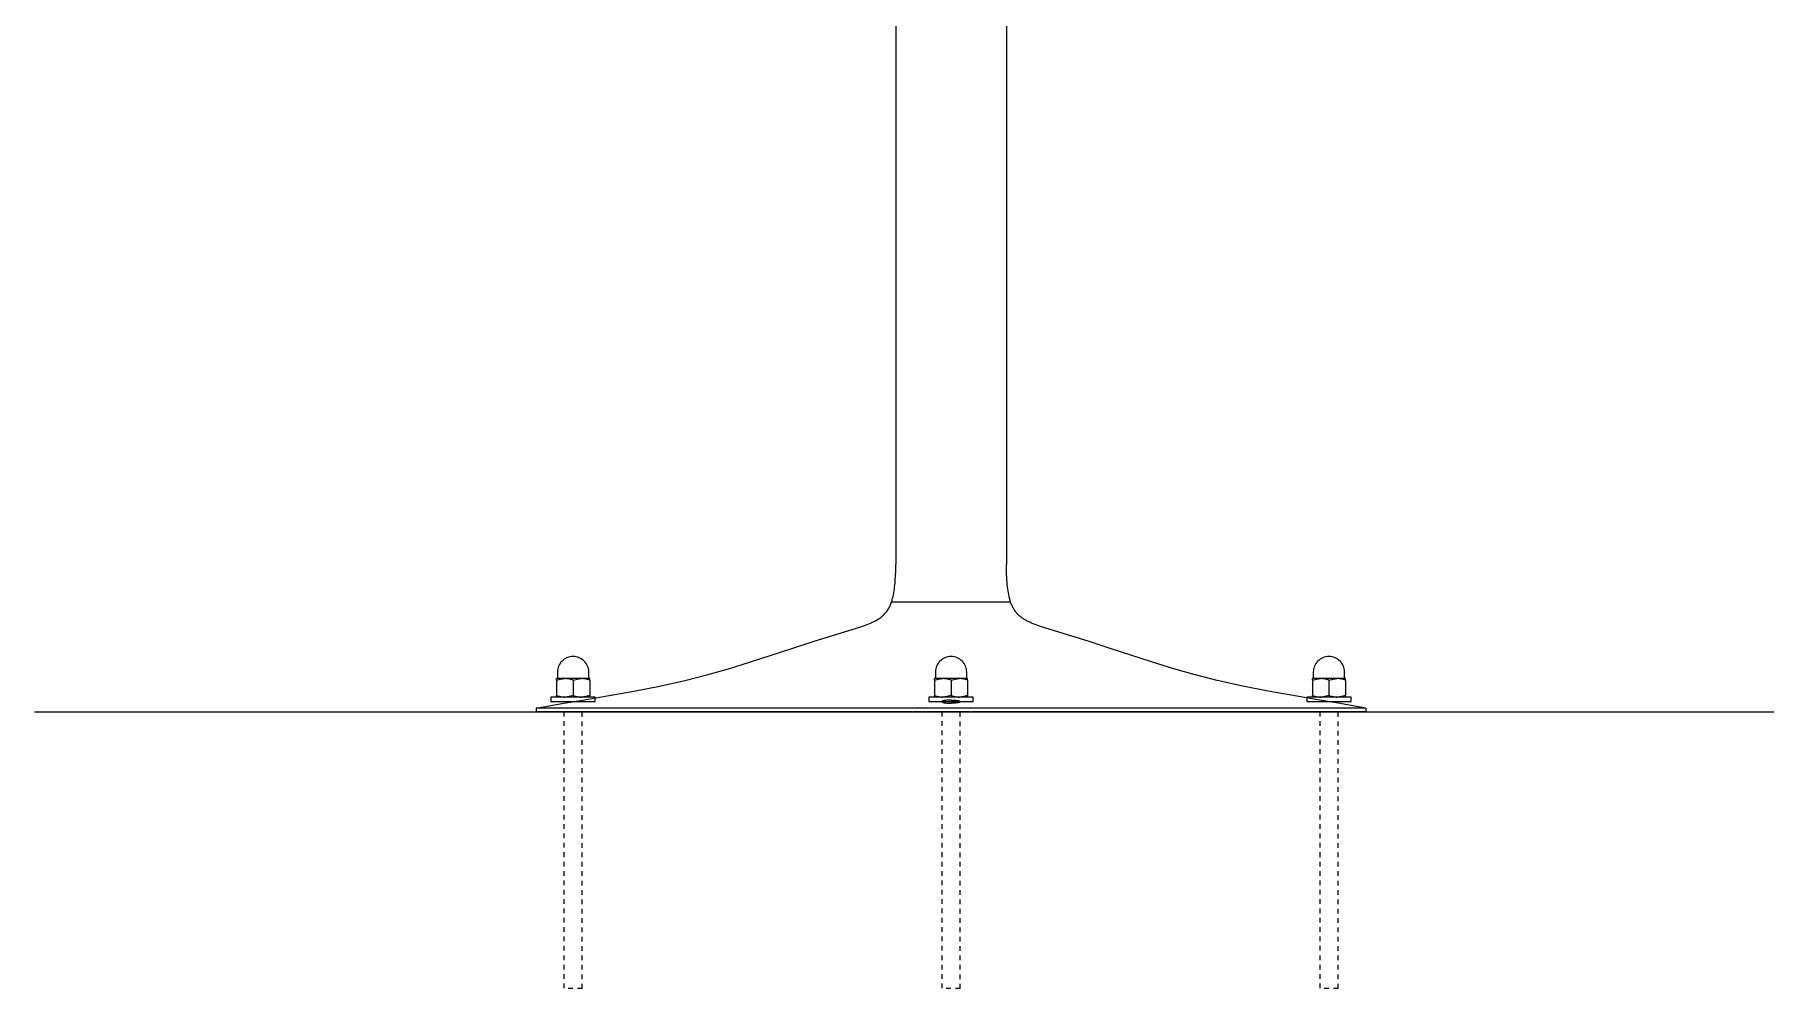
# Model space of a CAD drawing. Header units: inches. Extents: x 2 to 134, y 11 to 101.
# Drawn here: x 1.87 to 38.83, y 60.68 to 81.04 of the extents above; entities that cross this region are included whole.
import ezdxf

# ---------------------------------------------------------------- set-up
doc = ezdxf.new("R2010")
doc.units = ezdxf.units.IN
doc.linetypes.add('HIDDEN', pattern=[1.905, 1.27, -0.635])
doc.layers.add('ZANO_R', color=7, linetype='Continuous', lineweight=0)
doc.layers.add('ZANO_R_przerywana', color=250, linetype='HIDDEN', lineweight=0)

msp = doc.modelspace()

# ---------------------------------------------------------------- linework, layer by layer
at = {"layer": 'ZANO_R'}
for p, q in [((20.26083, 94.33583), (20.26083, 69.73055)), ((22.62303, 94.33583), (22.62303, 69.73055)), ((20.25104, 69.40656), (20.25875, 69.56847)), ((20.25875, 69.56847), (20.2611, 69.73055)), ((22.6251, 69.56847), (22.62276, 69.73055)), ((22.63282, 69.40656), (22.6251, 69.56847)), ((20.21141, 69.08438), (20.21889, 69.12433)), ((20.21889, 69.12433), (20.22551, 69.16441)), ((20.22551, 69.16441), (20.23134, 69.2046)), ((20.23134, 69.2046), (20.23644, 69.24489)), ((20.23644, 69.24489), (20.24477, 69.32567)), ((20.24477, 69.32567), (20.25104, 69.40656)), ((22.63909, 69.32567), (22.63282, 69.40656)), ((22.64741, 69.24489), (22.63909, 69.32567)), ((22.65252, 69.2046), (22.64741, 69.24489)), ((22.65835, 69.16441), (22.65252, 69.2046)), ((22.66497, 69.12433), (22.65835, 69.16441)), ((22.67244, 69.08438), (22.66497, 69.12433)), ((20.08122, 68.74271), (20.09254, 68.75991)), ((20.09254, 68.75991), (20.10326, 68.77745)), ((20.10326, 68.77745), (20.11343, 68.79532)), ((20.11343, 68.79532), (20.12305, 68.81344)), ((20.12305, 68.81344), (20.13213, 68.83179)), ((20.13213, 68.83179), (20.14071, 68.85037)), ((20.14071, 68.85037), (20.14879, 68.86914)), ((20.14879, 68.86914), (20.1564, 68.8881)), ((20.1564, 68.8881), (20.16357, 68.90724)), ((20.16357, 68.90724), (20.17031, 68.92652)), ((20.17031, 68.92652), (20.17665, 68.94594)), ((20.17665, 68.94594), (20.1826, 68.96549)), ((20.1826, 68.96549), (20.19343, 69.00487)), ((20.19343, 69.00487), (20.20298, 69.04455)), ((20.20298, 69.04455), (20.21141, 69.08438)), ((22.68088, 69.04455), (22.67244, 69.08438)), ((22.69042, 69.00487), (22.68088, 69.04455)), ((22.70126, 68.96549), (22.69042, 69.00487)), ((22.70721, 68.94594), (22.70126, 68.96549)), ((22.71354, 68.92652), (22.70721, 68.94594)), ((22.72028, 68.90724), (22.71354, 68.92652)), ((22.72745, 68.8881), (22.72028, 68.90724)), ((22.73506, 68.86914), (22.72745, 68.8881)), ((22.74315, 68.85037), (22.73506, 68.86914)), ((22.75172, 68.83179), (22.74315, 68.85037)), ((22.7608, 68.81344), (22.75172, 68.83179)), ((22.77042, 68.79532), (22.7608, 68.81344)), ((22.78059, 68.77745), (22.77042, 68.79532)), ((22.79131, 68.75991), (22.78059, 68.77745)), ((22.80264, 68.74271), (22.79131, 68.75991)), ((18.49555, 68.08119), (19.53416, 68.40563)), ((19.53416, 68.40563), (19.64908, 68.44633)), ((19.64908, 68.44633), (19.68691, 68.46091)), ((19.68691, 68.46091), (19.72437, 68.47643)), ((19.72437, 68.47643), (19.76144, 68.49287)), ((19.76144, 68.49287), (19.79807, 68.51022)), ((19.79807, 68.51022), (19.8164, 68.51949)), ((19.8164, 68.51949), (19.83454, 68.52912)), ((19.83454, 68.52912), (19.85249, 68.53911)), ((19.85249, 68.53911), (19.87024, 68.54945)), ((19.87024, 68.54945), (19.88777, 68.56021)), ((19.88777, 68.56021), (19.90503, 68.57142)), ((19.90503, 68.57142), (19.92199, 68.58307)), ((19.92199, 68.58307), (19.93865, 68.59515)), ((19.93865, 68.59515), (19.95498, 68.60773)), ((19.95498, 68.60773), (19.97093, 68.62081)), ((19.97093, 68.62081), (19.98646, 68.63438)), ((19.98646, 68.63438), (20.00156, 68.64842)), ((20.00156, 68.64842), (20.01611, 68.66294)), ((20.01611, 68.66294), (20.03019, 68.67797)), ((20.03019, 68.67797), (20.04376, 68.69349)), ((20.04376, 68.69349), (20.0568, 68.70947)), ((20.0568, 68.70947), (20.0693, 68.72589)), ((20.0693, 68.72589), (20.08122, 68.74271)), ((22.81456, 68.72589), (22.80264, 68.74271)), ((22.82705, 68.70947), (22.81456, 68.72589)), ((22.8401, 68.69349), (22.82705, 68.70947)), ((22.85367, 68.67797), (22.8401, 68.69349)), ((22.86774, 68.66294), (22.85367, 68.67797)), ((22.8823, 68.64842), (22.86774, 68.66294)), ((22.89739, 68.63438), (22.8823, 68.64842)), ((22.91293, 68.62081), (22.89739, 68.63438)), ((22.92887, 68.60773), (22.91293, 68.62081)), ((22.94521, 68.59515), (22.92887, 68.60773)), ((22.96186, 68.58307), (22.94521, 68.59515)), ((22.97882, 68.57142), (22.96186, 68.58307)), ((22.99608, 68.56021), (22.97882, 68.57142)), ((23.01361, 68.54945), (22.99608, 68.56021)), ((23.03136, 68.53911), (23.01361, 68.54945)), ((23.04931, 68.52912), (23.03136, 68.53911)), ((23.06745, 68.51949), (23.04931, 68.52912)), ((23.08578, 68.51022), (23.06745, 68.51949)), ((23.12242, 68.49287), (23.08578, 68.51022)), ((23.15948, 68.47643), (23.12242, 68.49287)), ((23.19695, 68.46091), (23.15948, 68.47643)), ((23.23477, 68.44633), (23.19695, 68.46091)), ((23.34969, 68.40563), (23.23477, 68.44633)), ((24.38831, 68.08119), (23.34969, 68.40563)), ((18.04176, 67.93208), (18.49555, 68.08119)), ((24.8421, 67.93208), (24.38831, 68.08119)), ((16.68607, 67.49903), (17.13973, 67.63852)), ((17.13973, 67.63852), (18.04176, 67.93208)), ((25.74412, 67.63852), (24.8421, 67.93208)), ((26.19779, 67.49903), (25.74412, 67.63852)), ((15.75883, 67.24848), (16.22592, 67.36847)), ((16.22667, 67.36867), (16.68607, 67.49903)), ((26.65769, 67.36854), (26.19779, 67.49903)), ((27.12503, 67.24848), (26.65859, 67.36829)), ((13.56793, 66.83211), (14.6678, 67.02108)), ((14.6678, 67.02108), (15.2151, 67.12724)), ((15.2151, 67.12724), (15.75883, 67.24848)), ((27.66876, 67.12724), (27.12503, 67.24848)), ((28.21605, 67.02108), (27.66876, 67.12724)), ((29.31593, 66.83211), (28.21605, 67.02108)), ((12.58395, 66.65969), (12.58395, 66.58095)), ((21.14664, 66.65969), (12.58395, 66.65969)), ((20.60676, 66.58095), (12.58395, 66.58095)), ((12.58447, 66.65979), (13.17423, 66.76549)), ((13.17423, 66.76549), (13.56768, 66.83207)), ((20.60676, 66.58095), (20.62866, 66.58095)), ((20.82111, 66.58095), (20.62866, 66.58095)), ((20.82111, 66.58095), (20.84694, 66.58095)), ((20.89945, 66.58095), (20.84694, 66.58095)), ((20.89945, 66.58095), (20.92609, 66.58095)), ((21.4422, 66.58095), (20.92609, 66.58095)), ((21.3441, 66.65969), (21.14664, 66.65969)), ((21.24509, 66.79895), (21.24508, 66.79885)), ((21.24508, 66.79885), (21.24508, 66.79875)), ((21.24508, 66.79875), (21.24508, 66.79865)), ((21.24508, 66.79865), (21.24508, 66.79854)), ((21.24508, 66.79854), (21.24508, 66.79844)), ((21.24508, 66.79844), (21.24509, 66.79834)), ((21.2451, 66.79916), (21.24509, 66.79906)), ((21.24509, 66.79906), (21.24509, 66.79895)), ((21.24509, 66.79834), (21.24509, 66.79824)), ((21.24509, 66.79824), (21.2451, 66.79813)), ((21.24511, 66.79926), (21.2451, 66.79916)), ((21.2451, 66.79813), (21.24511, 66.79803)), ((21.24512, 66.79936), (21.24511, 66.79926)), ((21.24511, 66.79803), (21.24512, 66.79793)), ((21.24514, 66.79946), (21.24512, 66.79936)), ((21.24512, 66.79793), (21.24514, 66.79783)), ((21.24515, 66.79957), (21.24514, 66.79946)), ((21.24514, 66.79783), (21.24515, 66.79773)), ((21.24517, 66.79967), (21.24515, 66.79957)), ((21.24515, 66.79773), (21.24517, 66.79762)), ((21.24519, 66.79977), (21.24517, 66.79967)), ((21.24517, 66.79762), (21.24519, 66.79752)), ((21.24521, 66.79987), (21.24519, 66.79977)), ((21.24519, 66.79752), (21.24521, 66.79742)), ((21.24526, 66.80008), (21.24521, 66.79987)), ((21.24521, 66.79742), (21.24526, 66.79722)), ((21.24531, 66.80028), (21.24526, 66.80008)), ((21.24526, 66.79722), (21.24531, 66.79701)), ((21.24538, 66.80048), (21.24531, 66.80028)), ((21.24531, 66.79701), (21.24538, 66.79681)), ((21.24545, 66.80069), (21.24538, 66.80048)), ((21.24538, 66.79681), (21.24545, 66.79661)), ((21.24553, 66.80089), (21.24545, 66.80069)), ((21.24545, 66.79661), (21.24553, 66.7964)), ((21.24561, 66.8011), (21.24553, 66.80089)), ((21.24553, 66.7964), (21.24561, 66.7962)), ((21.2457, 66.8013), (21.24561, 66.8011)), ((21.24561, 66.7962), (21.2457, 66.796)), ((21.2458, 66.8015), (21.2457, 66.8013)), ((21.2457, 66.796), (21.2458, 66.79579)), ((21.24591, 66.8017), (21.2458, 66.8015)), ((21.2458, 66.79579), (21.24591, 66.79559)), ((21.24602, 66.80191), (21.24591, 66.8017)), ((21.24591, 66.79559), (21.24602, 66.79539)), ((21.24615, 66.80211), (21.24602, 66.80191)), ((21.24602, 66.79539), (21.24615, 66.79519)), ((21.24627, 66.80231), (21.24615, 66.80211)), ((21.24615, 66.79519), (21.24627, 66.79499)), ((21.24641, 66.80251), (21.24627, 66.80231)), ((21.24627, 66.79499), (21.24641, 66.79478)), ((21.24655, 66.80272), (21.24641, 66.80251)), ((21.24641, 66.79478), (21.24655, 66.79458)), ((21.2467, 66.80292), (21.24655, 66.80272)), ((21.24655, 66.79458), (21.2467, 66.79438)), ((21.24686, 66.80312), (21.2467, 66.80292)), ((21.2467, 66.79438), (21.24686, 66.79418)), ((21.24703, 66.80332), (21.24686, 66.80312)), ((21.24686, 66.79418), (21.24703, 66.79398)), ((21.2472, 66.80352), (21.24703, 66.80332)), ((21.24703, 66.79398), (21.2472, 66.79378)), ((21.24738, 66.80372), (21.2472, 66.80352)), ((21.2472, 66.79378), (21.24738, 66.79358)), ((21.24756, 66.80392), (21.24738, 66.80372)), ((21.24738, 66.79358), (21.24756, 66.79338)), ((21.24776, 66.80412), (21.24756, 66.80392)), ((21.24756, 66.79338), (21.24776, 66.79318)), ((21.24796, 66.80432), (21.24776, 66.80412)), ((21.24776, 66.79318), (21.24796, 66.79298)), ((21.24817, 66.80452), (21.24796, 66.80432)), ((21.24796, 66.79298), (21.24817, 66.79278)), ((21.24838, 66.80472), (21.24817, 66.80452)), ((21.24817, 66.79278), (21.24838, 66.79258)), ((21.24883, 66.80512), (21.24838, 66.80472)), ((21.24838, 66.79258), (21.24883, 66.79219)), ((21.24931, 66.80552), (21.24883, 66.80512)), ((21.24883, 66.79219), (21.24931, 66.79179)), ((21.24982, 66.80591), (21.24931, 66.80552)), ((21.24931, 66.79179), (21.24982, 66.7914)), ((21.25036, 66.80631), (21.24982, 66.80591)), ((21.24982, 66.7914), (21.25036, 66.791)), ((21.25092, 66.8067), (21.25036, 66.80631)), ((21.25036, 66.791), (21.25092, 66.79061)), ((21.25151, 66.8071), (21.25092, 66.8067)), ((21.25092, 66.79061), (21.25151, 66.79022)), ((21.25213, 66.80749), (21.25151, 66.8071)), ((21.25151, 66.79022), (21.25213, 66.78983)), ((21.25278, 66.80788), (21.25213, 66.80749)), ((21.25213, 66.78983), (21.25278, 66.78945)), ((21.25346, 66.80826), (21.25278, 66.80788)), ((21.25278, 66.78945), (21.25346, 66.78906)), ((21.25416, 66.80865), (21.25346, 66.80826)), ((21.25346, 66.78906), (21.25416, 66.78868)), ((21.25489, 66.80904), (21.25416, 66.80865)), ((21.25416, 66.78868), (21.25489, 66.78829)), ((21.25644, 66.8098), (21.25489, 66.80904)), ((21.25489, 66.78829), (21.25644, 66.78753)), ((21.25809, 66.81056), (21.25644, 66.8098)), ((21.25644, 66.78753), (21.25809, 66.78678)), ((21.25985, 66.81132), (21.25809, 66.81056)), ((21.25809, 66.78678), (21.25985, 66.78603)), ((21.26172, 66.81206), (21.25985, 66.81132)), ((21.25985, 66.78603), (21.26172, 66.78529)), ((21.2637, 66.8128), (21.26172, 66.81206)), ((21.26172, 66.78529), (21.2637, 66.78456)), ((21.26578, 66.81353), (21.2637, 66.8128)), ((21.2637, 66.78456), (21.26578, 66.78383)), ((21.26796, 66.81426), (21.26578, 66.81353)), ((21.26578, 66.78383), (21.26797, 66.78312)), ((21.27265, 66.81568), (21.26796, 66.81426)), ((21.26797, 66.78312), (21.27265, 66.78171)), ((21.27775, 66.81706), (21.27265, 66.81568)), ((21.27265, 66.78171), (21.27775, 66.78034)), ((21.28326, 66.81841), (21.27775, 66.81706)), ((21.27775, 66.78034), (21.28326, 66.77902)), ((21.28917, 66.81971), (21.28326, 66.81841)), ((21.28326, 66.77902), (21.28917, 66.77773)), ((21.29547, 66.82096), (21.28917, 66.81971)), ((21.28917, 66.77773), (21.29547, 66.77649)), ((21.30216, 66.82217), (21.29547, 66.82096)), ((21.29547, 66.77649), (21.30216, 66.7753)), ((21.31657, 66.82442), (21.30216, 66.82217)), ((21.30216, 66.7753), (21.31657, 66.77309)), ((21.33211, 66.8264), (21.31657, 66.82442)), ((21.31657, 66.77309), (21.33212, 66.77115)), ((21.34865, 66.82811), (21.33211, 66.8264)), ((21.33212, 66.77115), (21.34866, 66.76947)), ((21.4422, 66.65969), (21.3441, 66.65969)), ((21.36607, 66.82953), (21.34865, 66.82811)), ((21.34866, 66.76947), (21.36608, 66.76808)), ((21.38424, 66.83065), (21.36607, 66.82953)), ((21.36608, 66.76808), (21.38425, 66.76698)), ((21.40302, 66.83147), (21.38424, 66.83065)), ((21.38425, 66.76698), (21.40303, 66.76618)), ((21.44193, 66.83214), (21.40302, 66.83147)), ((21.40303, 66.76618), (21.44193, 66.76553)), ((21.44193, 66.83214), (21.48083, 66.83147)), ((21.48082, 66.76618), (21.44193, 66.76553)), ((30.30045, 66.65969), (21.4422, 66.65969)), ((21.84936, 66.58095), (21.4422, 66.58095)), ((21.4996, 66.76698), (21.48082, 66.76618)), ((21.48083, 66.83147), (21.49961, 66.83065)), ((21.51777, 66.76808), (21.4996, 66.76698)), ((21.49961, 66.83065), (21.51778, 66.82953)), ((21.53519, 66.76947), (21.51777, 66.76808)), ((21.51778, 66.82953), (21.5352, 66.82811)), ((21.55174, 66.77115), (21.53519, 66.76947)), ((21.5352, 66.82811), (21.55174, 66.8264)), ((21.55174, 66.8264), (21.56729, 66.82442)), ((21.56728, 66.77309), (21.55174, 66.77115)), ((21.58169, 66.7753), (21.56728, 66.77309)), ((21.56729, 66.82442), (21.5817, 66.82217)), ((21.58838, 66.77649), (21.58169, 66.7753)), ((21.5817, 66.82217), (21.58839, 66.82096)), ((21.59469, 66.77773), (21.58838, 66.77649)), ((21.58839, 66.82096), (21.59469, 66.81971)), ((21.59469, 66.81971), (21.6006, 66.81841)), ((21.60059, 66.77902), (21.59469, 66.77773)), ((21.6061, 66.78034), (21.60059, 66.77902)), ((21.6006, 66.81841), (21.6061, 66.81706)), ((21.6061, 66.81706), (21.6112, 66.81568)), ((21.6112, 66.78171), (21.6061, 66.78034)), ((21.6112, 66.81568), (21.61589, 66.81426)), ((21.61589, 66.78312), (21.6112, 66.78171)), ((21.61589, 66.81426), (21.61808, 66.81353)), ((21.61808, 66.78383), (21.61589, 66.78312)), ((21.61808, 66.81353), (21.62016, 66.8128)), ((21.62016, 66.78456), (21.61808, 66.78383)), ((21.62016, 66.8128), (21.62213, 66.81206)), ((21.62213, 66.78529), (21.62016, 66.78456)), ((21.62213, 66.81206), (21.624, 66.81132)), ((21.624, 66.78603), (21.62213, 66.78529)), ((21.624, 66.81132), (21.62576, 66.81056)), ((21.62576, 66.78678), (21.624, 66.78603)), ((21.62576, 66.81056), (21.62742, 66.8098)), ((21.62742, 66.78753), (21.62576, 66.78678)), ((21.62742, 66.8098), (21.62896, 66.80904)), ((21.62896, 66.78829), (21.62742, 66.78753)), ((21.62896, 66.80904), (21.62969, 66.80865)), ((21.62969, 66.78868), (21.62896, 66.78829)), ((21.62969, 66.80865), (21.6304, 66.80826)), ((21.6304, 66.78906), (21.62969, 66.78868)), ((21.6304, 66.80826), (21.63107, 66.80788)), ((21.63107, 66.78945), (21.6304, 66.78906)), ((21.63107, 66.80788), (21.63172, 66.80749)), ((21.63172, 66.78983), (21.63107, 66.78945)), ((21.63172, 66.80749), (21.63234, 66.8071)), ((21.63234, 66.79022), (21.63172, 66.78983)), ((21.63234, 66.8071), (21.63293, 66.8067)), ((21.63293, 66.79061), (21.63234, 66.79022)), ((21.63293, 66.8067), (21.6335, 66.80631)), ((21.6335, 66.791), (21.63293, 66.79061)), ((21.6335, 66.80631), (21.63403, 66.80591)), ((21.63403, 66.7914), (21.6335, 66.791)), ((21.63403, 66.80591), (21.63454, 66.80552)), ((21.63454, 66.79179), (21.63403, 66.7914)), ((21.63454, 66.80552), (21.63502, 66.80512)), ((21.63502, 66.79219), (21.63454, 66.79179)), ((21.63502, 66.80512), (21.63547, 66.80472)), ((21.63547, 66.79258), (21.63502, 66.79219)), ((21.63547, 66.80472), (21.63569, 66.80452)), ((21.63569, 66.79278), (21.63547, 66.79258)), ((21.63569, 66.80452), (21.63589, 66.80432)), ((21.63589, 66.79298), (21.63569, 66.79278)), ((21.63589, 66.80432), (21.6361, 66.80412)), ((21.6361, 66.79318), (21.63589, 66.79298)), ((21.6361, 66.80412), (21.63629, 66.80392)), ((21.63629, 66.79338), (21.6361, 66.79318)), ((21.63629, 66.80392), (21.63648, 66.80372)), ((21.63648, 66.79358), (21.63629, 66.79338)), ((21.63648, 66.80372), (21.63665, 66.80352)), ((21.63665, 66.79378), (21.63648, 66.79358)), ((21.63665, 66.80352), (21.63683, 66.80332)), ((21.63683, 66.79398), (21.63665, 66.79378)), ((21.63683, 66.80332), (21.63699, 66.80312)), ((21.63699, 66.79418), (21.63683, 66.79398)), ((21.63699, 66.80312), (21.63715, 66.80292)), ((21.63715, 66.79438), (21.63699, 66.79418)), ((21.63715, 66.80292), (21.6373, 66.80272)), ((21.6373, 66.79458), (21.63715, 66.79438)), ((21.6373, 66.80272), (21.63744, 66.80251)), ((21.63744, 66.79478), (21.6373, 66.79458)), ((21.63744, 66.80251), (21.63758, 66.80231)), ((21.63758, 66.79499), (21.63744, 66.79478)), ((21.63758, 66.80231), (21.63771, 66.80211)), ((21.63771, 66.79519), (21.63758, 66.79499)), ((21.63771, 66.80211), (21.63783, 66.80191)), ((21.63783, 66.79539), (21.63771, 66.79519)), ((21.63783, 66.80191), (21.63794, 66.8017)), ((21.63794, 66.79559), (21.63783, 66.79539)), ((21.63794, 66.8017), (21.63805, 66.8015)), ((21.63805, 66.79579), (21.63794, 66.79559)), ((21.63805, 66.8015), (21.63815, 66.8013)), ((21.63815, 66.796), (21.63805, 66.79579)), ((21.63815, 66.8013), (21.63824, 66.8011)), ((21.63824, 66.7962), (21.63815, 66.796)), ((21.63824, 66.8011), (21.63833, 66.80089)), ((21.63833, 66.7964), (21.63824, 66.7962)), ((21.63833, 66.80089), (21.63841, 66.80069)), ((21.63841, 66.79661), (21.63833, 66.7964)), ((21.63841, 66.80069), (21.63848, 66.80048)), ((21.63848, 66.79681), (21.63841, 66.79661)), ((21.63848, 66.80048), (21.63854, 66.80028)), ((21.63854, 66.79701), (21.63848, 66.79681)), ((21.63854, 66.80028), (21.63859, 66.80008)), ((21.63859, 66.79722), (21.63854, 66.79701)), ((21.63859, 66.80008), (21.63864, 66.79987)), ((21.63864, 66.79742), (21.63859, 66.79722)), ((21.63864, 66.79987), (21.63866, 66.79977)), ((21.63866, 66.79752), (21.63864, 66.79742)), ((21.63866, 66.79977), (21.63868, 66.79967)), ((21.63868, 66.79762), (21.63866, 66.79752)), ((21.63868, 66.79967), (21.6387, 66.79957)), ((21.6387, 66.79773), (21.63868, 66.79762)), ((21.6387, 66.79957), (21.63872, 66.79946)), ((21.63872, 66.79783), (21.6387, 66.79773)), ((21.63872, 66.79946), (21.63873, 66.79936)), ((21.63873, 66.79793), (21.63872, 66.79783)), ((21.63873, 66.79936), (21.63874, 66.79926)), ((21.63874, 66.79803), (21.63873, 66.79793)), ((21.63874, 66.79926), (21.63875, 66.79916)), ((21.63875, 66.79813), (21.63874, 66.79803)), ((21.63875, 66.79916), (21.63876, 66.79906)), ((21.63876, 66.79824), (21.63875, 66.79813)), ((21.63876, 66.79906), (21.63877, 66.79895)), ((21.63877, 66.79834), (21.63876, 66.79824)), ((21.63877, 66.79895), (21.63877, 66.79885)), ((21.63877, 66.79885), (21.63878, 66.79875)), ((21.63878, 66.79854), (21.63877, 66.79844)), ((21.63877, 66.79844), (21.63877, 66.79834)), ((21.63878, 66.79875), (21.63878, 66.79865)), ((21.63878, 66.79865), (21.63878, 66.79854)), ((21.84936, 66.58095), (21.87668, 66.58095)), ((30.30045, 66.58095), (21.87668, 66.58095)), ((29.70963, 66.76549), (29.31617, 66.83207)), ((30.29832, 66.65999), (29.70963, 66.76549)), ((30.30045, 66.65969), (30.30045, 66.58095))]:
    msp.add_line(p, q, dxfattribs=at)
for points in [[(20.17031, 68.92652), (22.71354, 68.92652)], [(1.87121, 66.58095), (133.83856, 66.58095)]]:
    msp.add_lwpolyline(points, dxfattribs=at)
at = {"layer": 'ZANO_R_przerywana'}
for p, q in [((13.01568, 67.2591), (13.01568, 67.29075)), ((13.19285, 67.29075), (13.01568, 67.29075)), ((13.03537, 67.42854), (13.03537, 67.30059)), ((13.54718, 67.29075), (13.19285, 67.29075)), ((13.72434, 67.29075), (13.54718, 67.29075)), ((13.70466, 67.30059), (13.70466, 67.42854)), ((13.72434, 67.2591), (13.72434, 67.29075)), ((21.08655, 67.2591), (21.08655, 67.29075)), ((21.26372, 67.29075), (21.08655, 67.29075)), ((21.10624, 67.42854), (21.10624, 67.30059)), ((21.61805, 67.29075), (21.26372, 67.29075)), ((21.79521, 67.29075), (21.61805, 67.29075)), ((21.77553, 67.30059), (21.77553, 67.42854)), ((21.79521, 67.2591), (21.79521, 67.29075)), ((29.15739, 67.2591), (29.15739, 67.29075)), ((29.33456, 67.29075), (29.15739, 67.29075)), ((29.17708, 67.42854), (29.17708, 67.30059)), ((29.68889, 67.29075), (29.33456, 67.29075)), ((29.86605, 67.29075), (29.68889, 67.29075)), ((29.84637, 67.30059), (29.84637, 67.42854)), ((29.86605, 67.2591), (29.86605, 67.29075)), ((13.01568, 67.2591), (13.01568, 66.92869)), ((13.01568, 66.89705), (13.01568, 66.92869)), ((13.37001, 67.2591), (13.37001, 66.92869)), ((13.72434, 67.2591), (13.72434, 66.92869)), ((13.72434, 66.89705), (13.72434, 66.92869)), ((21.08655, 67.2591), (21.08655, 66.92869)), ((21.08655, 66.89705), (21.08655, 66.92869)), ((21.44088, 67.2591), (21.44088, 66.92869)), ((21.79521, 67.2591), (21.79521, 66.92869)), ((21.79521, 66.89705), (21.79521, 66.92869)), ((29.15739, 67.2591), (29.15739, 66.92869)), ((29.15739, 66.89705), (29.15739, 66.92869)), ((29.51172, 67.2591), (29.51172, 66.92869)), ((29.86605, 67.2591), (29.86605, 66.92869)), ((29.86605, 66.89705), (29.86605, 66.92869)), ((12.89757, 66.89705), (12.89757, 66.79862)), ((13.84245, 66.89705), (12.89757, 66.89705)), ((13.84245, 66.79862), (13.84245, 66.89705)), ((20.96844, 66.89705), (20.96844, 66.79862)), ((21.91332, 66.89705), (20.96844, 66.89705)), ((21.91332, 66.79862), (21.91332, 66.89705)), ((29.03928, 66.89705), (29.03928, 66.79862)), ((29.98416, 66.89705), (29.03928, 66.89705)), ((29.98416, 66.79862), (29.98416, 66.89705))]:
    msp.add_line(p, q, dxfattribs=at)
at = {"layer": 'ZANO_R_przerywana', "ltscale": 0.05}
for p, q in [((13.17316, 66.58095), (13.17316, 60.67545)), ((13.56686, 60.67545), (13.56686, 66.58095)), ((21.24403, 66.58095), (21.24403, 60.67545)), ((21.63773, 60.67545), (21.63773, 66.58095)), ((29.31487, 66.58095), (29.31487, 60.67545)), ((29.70857, 60.67545), (29.70857, 66.58095)), ((13.56686, 60.67545), (13.17316, 60.67545)), ((21.63773, 60.67545), (21.24403, 60.67545)), ((29.70857, 60.67545), (29.31487, 60.67545))]:
    msp.add_line(p, q, dxfattribs=at)
at = {"layer": 'ZANO_R_przerywana', "flags": 128}
for points in [[(13.01568, 67.2591), (13.10248, 67.28206), (13.19285, 67.29075)], [(13.37001, 67.2591), (13.45681, 67.28206), (13.54718, 67.29075)], [(21.08655, 67.2591), (21.17335, 67.28206), (21.26372, 67.29075)], [(21.44088, 67.2591), (21.52768, 67.28206), (21.61805, 67.29075)], [(29.15739, 67.2591), (29.24419, 67.28206), (29.33456, 67.29075)], [(29.51172, 67.2591), (29.59852, 67.28206), (29.68889, 67.29075)], [(13.37001, 66.92869), (13.28321, 66.90573), (13.19285, 66.89705)], [(13.72434, 66.92869), (13.63754, 66.90573), (13.54718, 66.89705)], [(21.44088, 66.92869), (21.35408, 66.90573), (21.26372, 66.89705)], [(21.79521, 66.92869), (21.70841, 66.90573), (21.61805, 66.89705)], [(29.51172, 66.92869), (29.42492, 66.90573), (29.33456, 66.89705)], [(29.86605, 66.92869), (29.77925, 66.90573), (29.68889, 66.89705)]]:
    msp.add_lwpolyline(points, dxfattribs=at)
at = {"layer": 'ZANO_R_przerywana'}
for points in [[(12.89757, 66.79862), (13.84245, 66.79862)], [(13.17316, 66.58095), (13.56686, 66.58095)], [(20.96844, 66.79862), (21.91332, 66.79862)], [(21.24403, 66.58095), (21.63773, 66.58095)], [(29.03928, 66.79862), (29.98416, 66.79862)], [(29.31487, 66.58095), (29.70857, 66.58095)]]:
    msp.add_lwpolyline(points, dxfattribs=at)
for centre, radius, start, end in [((13.37001, 67.42854), 0.33465, 0, 180), ((21.44088, 67.42854), 0.33465, 0, 180), ((29.51172, 67.42854), 0.33465, 0, 180), ((13.02552, 67.30059), 0.00984, 270, 0), ((13.18832, 66.75367), 0.53709, 70.226911, 89.51668), ((13.54265, 66.75367), 0.53709, 70.226929, 89.516663), ((13.7145, 67.30059), 0.00984, 180, 270), ((21.0964, 67.30059), 0.00984, 270, 0), ((21.25919, 66.75367), 0.53709, 70.226911, 89.51668), ((21.61352, 66.75367), 0.53709, 70.226929, 89.516663), ((21.78537, 67.30059), 0.00984, 180, 270), ((29.16723, 67.30059), 0.00984, 270, 0), ((29.33003, 66.75367), 0.53709, 70.226911, 89.51668), ((29.68436, 66.75367), 0.53709, 70.226929, 89.516663), ((29.85621, 67.30059), 0.00984, 180, 270), ((13.19738, 67.43415), 0.53712, 250.227875, 269.516419), ((13.55171, 67.43415), 0.53713, 250.227928, 269.516399), ((21.26825, 67.43415), 0.53712, 250.227875, 269.516419), ((21.62258, 67.43415), 0.53713, 250.227928, 269.516399), ((29.33909, 67.43415), 0.53712, 250.227875, 269.516419), ((29.69342, 67.43415), 0.53713, 250.227928, 269.516399)]:
    msp.add_arc(centre, radius, start, end, dxfattribs=at)

doc.saveas('drawing.dxf')
